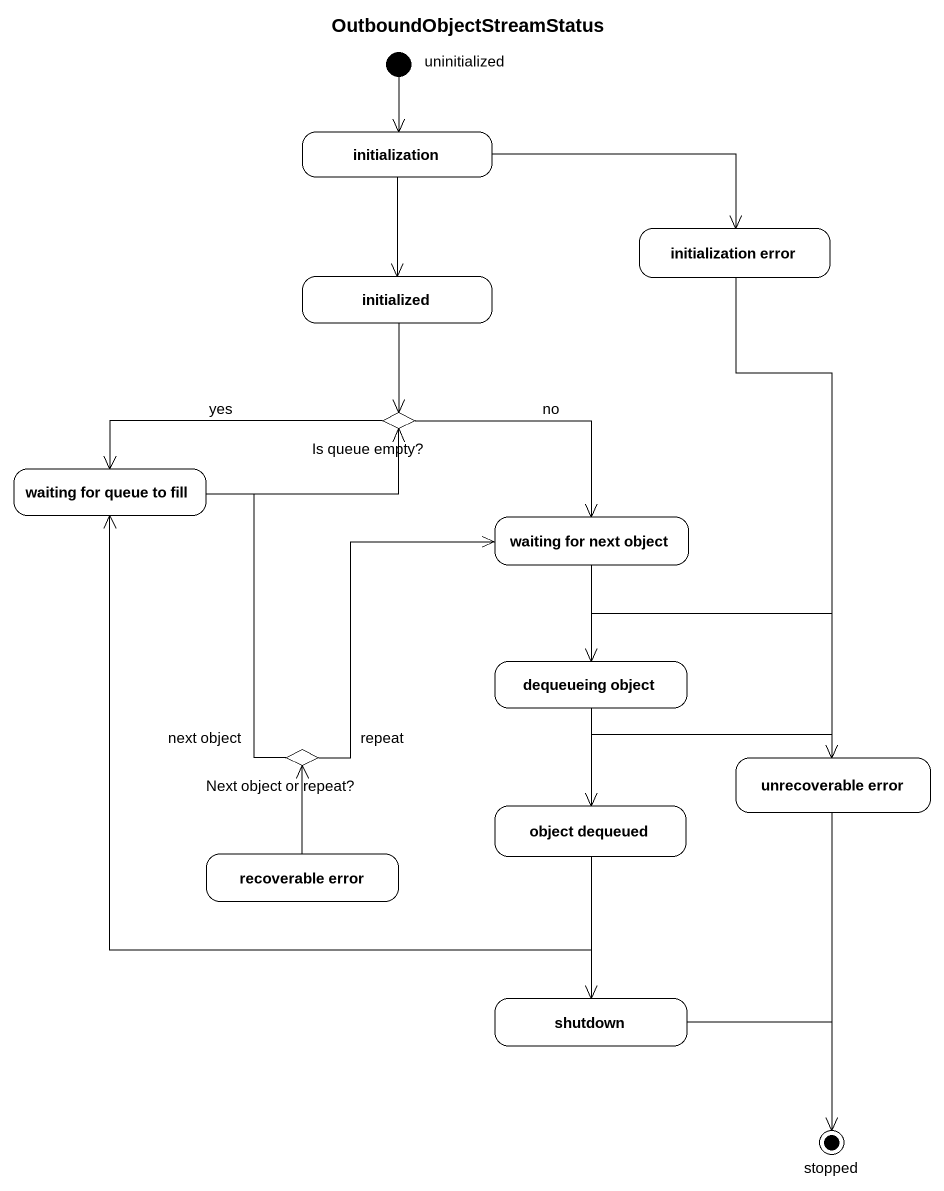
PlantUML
@startuml
title OutboundObjectStreamStatus
hide empty description
state uninitialized <<start>>
state initialization
state initialized
state "initialization error" as initialization_error
state "Is queue empty?" as Is_queue_empty <<choice>>
state "waiting for queue to fill" as waiting_for_queue_to_fill
state "waiting for next object" as waiting_for_next_object
state "dequeueing object" as dequeueing_object
state "Next object or repeat?" as Next_object_or_repeat <<choice>>
state "unrecoverable error" as unrecoverable_error
state "object dequeued" as object_dequeued
state "recoverable error" as recoverable_error
state shutdown
state stopped <<end>>
uninitialized --> initialization
initialization --> initialized
initialization -right-> initialization_error
initialized --> Is_queue_empty
initialization_error --> unrecoverable_error
Is_queue_empty -left-> waiting_for_queue_to_fill : yes
Is_queue_empty --> waiting_for_next_object : no
waiting_for_queue_to_fill -right-> Is_queue_empty
waiting_for_next_object --> dequeueing_object
waiting_for_next_object --> unrecoverable_error
dequeueing_object -right-> unrecoverable_error
dequeueing_object --> object_dequeued
Next_object_or_repeat -up-> Is_queue_empty : next object
Next_object_or_repeat -up-> waiting_for_next_object : repeat
unrecoverable_error --> stopped
object_dequeued -up-> waiting_for_queue_to_fill
object_dequeued --> shutdown
recoverable_error -up-> Next_object_or_repeat
shutdown -right-> stopped
@enduml
